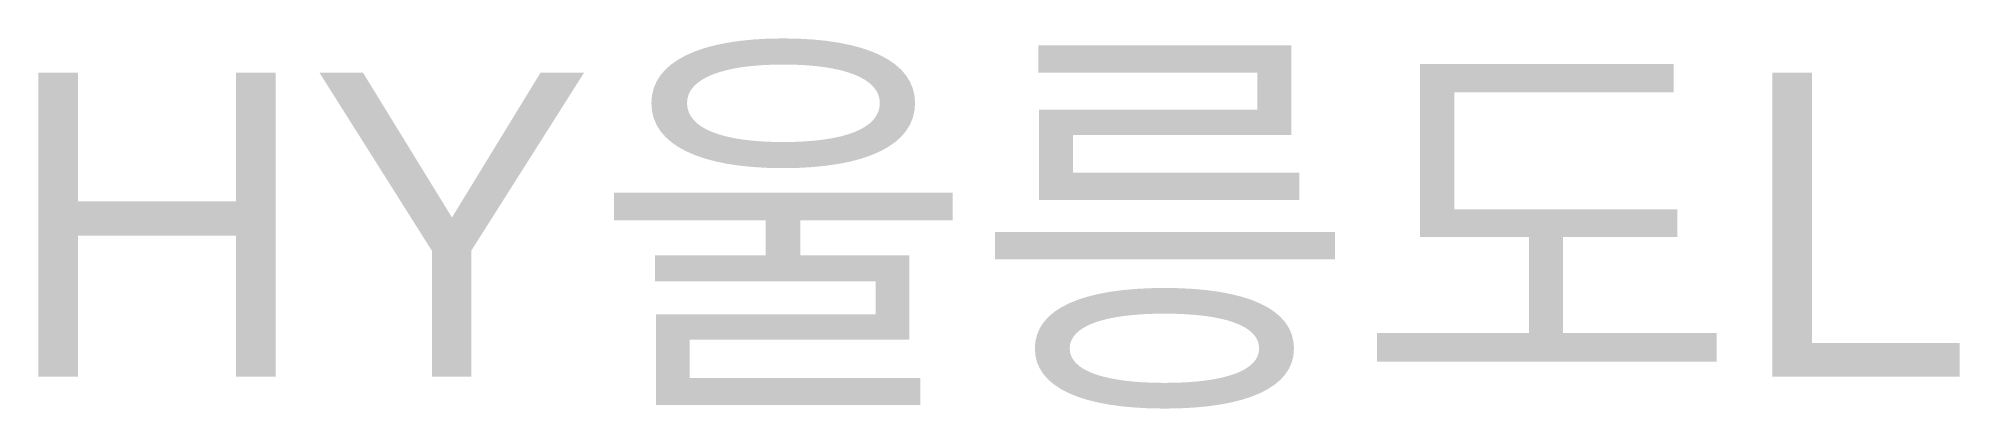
# Model space of a CAD drawing. Header units: millimetres. Extents: x 10 to 73.2, y 7.9 to 20.1.
import ezdxf
from ezdxf.enums import TextEntityAlignment as Align

# ---------------------------------------------------------------- set-up
doc = ezdxf.new("R2010")
doc.units = ezdxf.units.MM
doc.layers.get('0').update_dxf_attribs({"lineweight": 25})
doc.styles.add('textstyle11', font='Arial.ttf')

msp = doc.modelspace()

# ---------------------------------------------------------------- texts
at = {"style": 'textstyle11'}
msp.add_text('HY울릉도L', height=10, dxfattribs=at).set_placement((8.881, 18.922), align=Align.TOP_LEFT)

doc.saveas('drawing.dxf')
